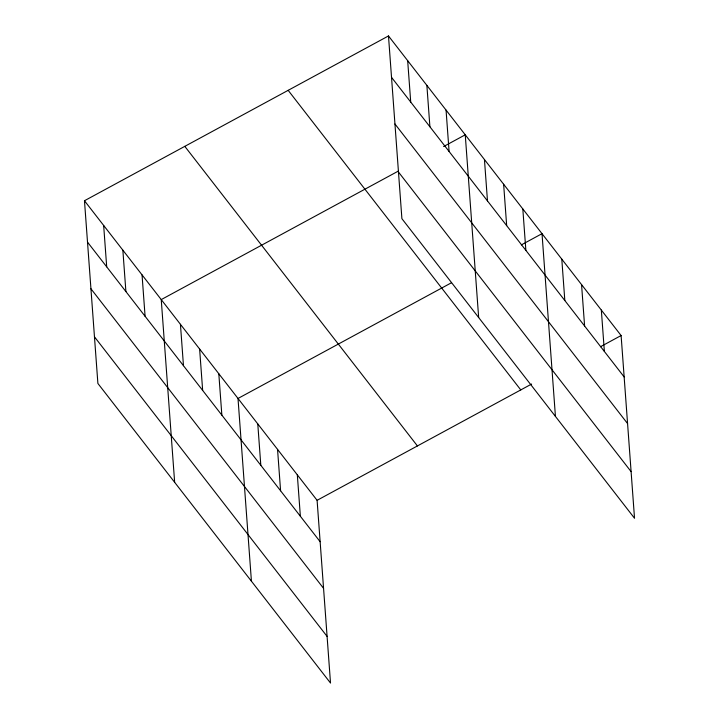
<?xml version="1.0" encoding="UTF-8"?>
<svg xmlns="http://www.w3.org/2000/svg" width="719" height="719" viewBox="0 0 719 719"><rect width="100%" height="100%" fill="white"/><g stroke="black" fill="none" stroke-linecap="round" stroke-linejoin="round"><path stroke-width="1.08" d="M84.474 200.736L317.097 500.316L330.515 683.05L97.892 383.461L84.474 200.736L388.485 35.95L621.108 335.539L634.526 518.264L401.903 218.684L388.485 35.95M398.371 171.068L161.236 299.598L174.654 482.323M443.614 146.541L465.247 134.812L478.665 317.546M451.532 282.72L238.007 398.461L251.425 581.195M521.365 244.873L542.018 233.675L555.436 416.409M317.097 500.316L531.602 384.054M600.455 346.729L621.108 335.539M391.522 77.337L624.146 376.927M394.947 123.983L627.57 423.572M398.479 172.039L631.102 471.628M288.157 90.324L520.781 389.914M184.801 146.352L417.424 445.942M87.511 242.123L320.135 541.713M90.936 288.768L323.559 588.349M94.468 336.825L327.091 636.405M601.336 310.069L604.373 351.465M581.563 284.607L584.601 325.995M561.791 259.146L564.828 300.533M522.821 208.959L525.868 250.347M503.633 184.244L506.67 225.631M484.444 159.528L487.482 200.916M446.059 110.097L449.096 151.484M426.87 85.381L429.908 126.769M407.673 60.666L410.72 102.053M297.324 474.855L300.362 516.242M277.552 449.393L280.59 490.78M257.779 423.922L260.817 465.319M218.81 373.745L221.856 415.133M199.621 349.03L202.659 390.417M180.433 324.314L183.471 365.701M142.047 274.883L145.085 316.27M122.859 250.167L125.897 291.555M103.662 225.451L106.7 266.839"/></g></svg>
